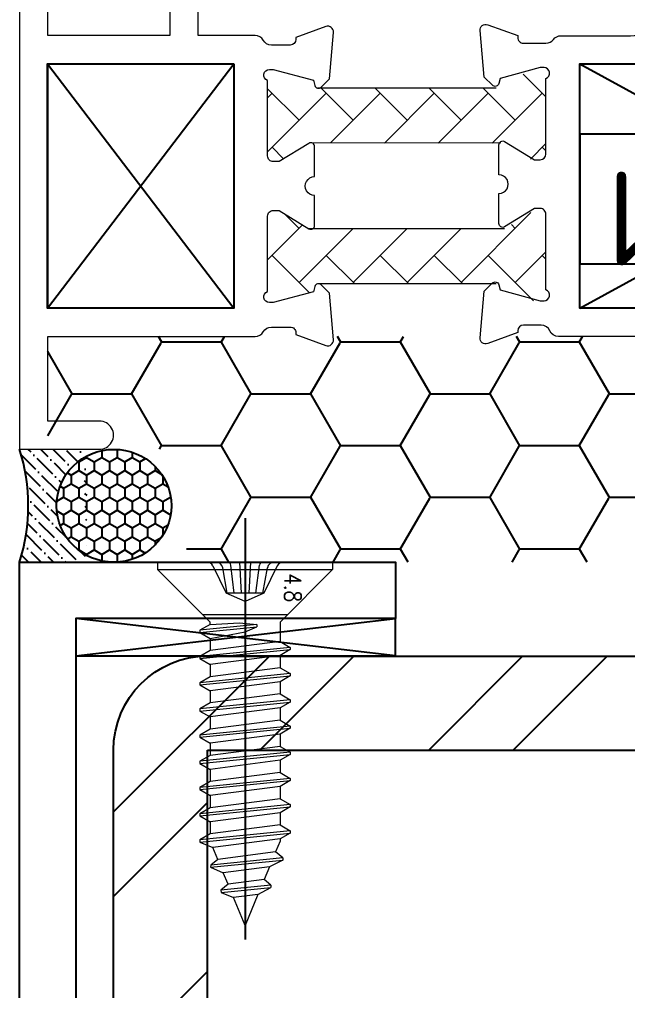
# Model space of a CAD drawing. Header units: inches. Extents: x 24920 to 61775, y 10942 to 38819.
# Drawn here: x 42714.5 to 42746.8, y 24086.1 to 24137.7 of the extents above; entities that cross this region are included whole.
import ezdxf
from ezdxf.enums import TextEntityAlignment as Align

# ---------------------------------------------------------------- set-up
doc = ezdxf.new("R2010")
doc.units = ezdxf.units.IN
doc.header["$MEASUREMENT"] = 0
doc.header["$PDMODE"] = 1
doc.layers.add('1 粗', color=2, linetype='Continuous', lineweight=30)
for name, color, linetype in [('11配件', 11, 'Continuous'), ('1_型材文字', 53, 'Continuous'), ('1_角码', 145, 'Continuous'), ('1_配件等', 145, 'Continuous'), ('1_铝型材', 3, 'Continuous'), ('1辅助材料', 1, 'Continuous'), ('AL', 3, 'Continuous'), ('bz', 1, 'Continuous'), ('DOTE', 252, 'Continuous'), ('Fill', 8, 'Continuous'), ('MS-J', 2, 'Continuous'), ('PUB_HATCH', 8, 'Continuous'), ('TC', 8, 'Continuous'), ('粉刷线', 8, 'Continuous')]:
    doc.layers.add(name, color=color, linetype=linetype)
doc.styles.add('FS', font='simplex.shx', dxfattribs={"width": 0.7, "height": 5, "bigfont": 'chinese.shx'})
doc.styles.add('节点标注', font='TSSDENG', dxfattribs={"width": 0.7, "bigfont": 'HZTXT'})

# ---------------------------------------------------------------- blocks, each defined once
blk = doc.blocks.new('沉头自攻螺钉 4.8')
at = {"lineweight": 9}
for p, q in [((-2.594412104685034, 1.711525660084589), (-1.143637946912349, 1.003935333110348)), ((-1.143630331695021, 0.9460749475620104), (-2.497523754413123, 1.184804248239743)), ((-1.143637946912349, 0.5762878375553555), (-2.639288552702055, 0.7599286900840525)), ((-1.143637946912349, 1.003920102686606), (-0.6982013146553073, 6.6219254222e-06)), ((-1.143630331695021, 1.003920102686606), (-1.143630331695021, -1.003922089255866)), ((-2.799992384792858, 0.2928115474751394), (-1.143622716484969, 0.2060057387298002)), ((-0.6981860842315655, 6.6219254222e-06), (-1.143630331695021, -1.003914474043995)), ((-2.799977154365478, -0.2927983036224759), (-1.143630331695021, -0.2060001100871887)), ((-1.143637946912349, -0.5762898241282528), (-2.639288552702055, -0.7599230614414408)), ((-2.594419719898723, -1.711504801018236), (-1.143630331695021, -1.003906858832124)), ((-1.143637946912349, -0.9460617037093471), (-2.497538984840502, -1.18479100438526))]:
    blk.add_line(p, q, dxfattribs=at)
for centre, radius, start, end in [((-2.433967189826944, 2.040495230405213), 0.3660175797555008, 179.9997999999798, 244.0001999999803), ((-2.433967189826944, 1.545247492353155), 0.3660175797555008, 179.9997999999798, 260.0006300000068), ((-2.616991210128617, 0.9415667416869836), 0.1830011746651223, 179.9997999999798, 262.9998400000064), ((-2.616991210128617, -0.9415687282562428), 0.1830087898777504, 96.99989999993328, 179.9998999999899), ((-2.433967189826944, -1.545234248498672), 0.3660099645428729, 99.99940000010929, 179.9998999999899), ((-2.433967189826944, -2.040497216976291), 0.3660099645428729, 115.9998000000197, 179.9998999999899)]:
    blk.add_arc(centre, radius, start, end, dxfattribs=at)
at = {"layer": '11配件', "lineweight": 9}
for p, q in [((-2.80000000000291, 4.650000000001455), (-2.799999999999272, -2.247883370799172)), ((-2.799999999999272, 4.650000000001455), (-2.80000000000291, 0.6109090904046753)), ((-2.80000000000291, 4.650000000001455), (-2.402116629200463, 4.650000000001455)), ((-2.402116629200463, 4.650000000003273), (0.3901103190619324, 1.857773051739059)), ((-2.402116629204101, 3.638e-12), (-2.402116629200463, 4.650000000003273)), ((0, 2.247883370800991), (0, -2.247883370799172)), ((1.42868680752872, 1.857773051739059), (1.741524324217607, 2.399623525161587)), ((1.741524324217607, 2.399623525161587), (1.857635139953345, 2.399623525161587)), ((1.741524324217607, 2.399623525161587), (2.220792761829216, -2.399623525157949)), ((1.857635139953345, 2.399623525161587), (2.17047265664587, 1.857773051739059)), ((2.336903577561315, -2.399623525157949), (1.857635139953345, 2.399623525161587)), ((2.822016596332105, 1.857773051739059), (3.134854113020991, 2.399623525161587)), ((3.134854113020991, 2.399623525161587), (3.250964928756729, 2.399623525161587)), ((3.134854113020991, 2.399623525161587), (3.614122550628962, -2.399623525159768)), ((3.250964928756729, 2.399623525161587), (3.563802445449255, 1.857773051739059)), ((3.7302333663647, -2.399623525159768), (3.250964928756729, 2.399623525161587)), ((4.215346385135488, 1.857773051739059), (4.528183901824377, 2.399623525161587)), ((4.528183901824377, 2.399623525161587), (4.644294717560113, 2.399623525161587)), ((4.528183901824377, 2.399623525161587), (5.007452339432347, -2.399623525159768)), ((4.644294717560113, 2.399623525161587), (4.957132234252639, 1.857773051739059)), ((5.123563155168085, -2.399623525159768), (4.644294717560113, 2.399623525161587)), ((5.608676173938874, 1.857773051739059), (5.921513690627763, 2.399623525161587)), ((5.921513690627763, 2.399623525161587), (6.037624506363499, 2.399623525161587)), ((5.921513690627763, 2.399623525161587), (6.400782128235733, -2.399623525159768)), ((6.037624506363499, 2.399623525161587), (6.350462023056023, 1.857773051739059)), ((6.516892943971469, -2.399623525159768), (6.037624506363499, 2.399623525161587)), ((7.002005962742258, 1.857773051739059), (7.314843479434785, 2.399623525161587)), ((7.314843479434785, 2.399623525161587), (7.430954295170523, 2.399623525161587)), ((7.314843479434785, 2.399623525161587), (7.794111917042755, -2.399623525159768)), ((7.430954295170523, 2.399623525161587), (7.743791811863048, 1.857773051739059)), ((7.910222732774855, -2.399623525159768), (7.430954295170523, 2.399623525161587)), ((8.395335751545645, 1.857773051739059), (8.70817326823817, 2.399623525161587)), ((8.70817326823817, 2.399623525161587), (8.82428408397391, 2.399623525161587)), ((8.70817326823817, 2.399623525161587), (9.18744170584614, -2.399623525159768)), ((8.82428408397391, 2.399623525161587), (9.13712160066643, 1.857773051739059)), ((9.30355252157824, -2.399623525159768), (8.82428408397391, 2.399623525161587)), ((9.788665540349028, 1.857773051739059), (10.10150305704155, 2.399623525161587)), ((10.10150305704155, 2.399623525161587), (10.21761387277729, 2.399623525161587)), ((10.10150305704155, 2.399623525161587), (10.58077149464952, -2.399623525159768)), ((10.21761387277729, 2.399623525161587), (10.53045138946618, 1.857773051739059)), ((10.69688231038162, -2.399623525159768), (10.21761387277729, 2.399623525161587)), ((11.18199532915241, 1.857773051739059), (11.49483284584494, 2.399623525161587)), ((11.49483284584494, 2.399623525161587), (11.97410128345291, -2.399623525159768)), ((11.49483284584494, 2.399623525161587), (11.61094366158067, 2.399623525161587)), ((11.61094366158067, 2.399623525161587), (11.9237811782732, 1.857773051739059)), ((12.09021209918501, -2.399623525159768), (11.61094366158067, 2.399623525161587)), ((0.3901103190582944, 1.857773051740878), (1.42868680752872, 1.857773051739059)), ((1.42868680752872, 1.857773051739059), (1.90795524513669, -1.857773051735421)), ((2.17047265664587, 1.857773051739059), (2.822016596332105, 1.857773051739059)), ((2.17047265664587, 1.857773051739059), (2.649741094250202, -1.857773051735421)), ((2.822016596332105, 1.857773051739059), (3.301285033940075, -1.857773051735421)), ((3.563802445449255, 1.857773051739059), (4.215346385135488, 1.857773051739059)), ((3.563802445449255, 1.857773051739059), (4.043070883053587, -1.857773051735421)), ((4.215346385135488, 1.857773051739059), (4.69461482274346, -1.857773051735421)), ((4.957132234252639, 1.857773051739059), (5.436400671856972, -1.857773051735421)), ((4.957132234252639, 1.857773051739059), (5.608676173938874, 1.857773051739059)), ((5.608676173938874, 1.857773051739059), (6.087944611546845, -1.857773051735421)), ((6.350462023056023, 1.857773051739059), (7.002005962742258, 1.857773051739059)), ((6.350462023056023, 1.857773051739059), (6.829730460660357, -1.857773051735421)), ((7.002005962742258, 1.857773051739059), (7.481274400350231, -1.857773051735421)), ((7.743791811863048, 1.857773051739059), (8.395335751545645, 1.857773051739059)), ((7.743791811863048, 1.857773051739059), (8.22306024946738, -1.857773051735421)), ((8.395335751545645, 1.857773051739059), (8.874604189153615, -1.857773051735421)), ((9.13712160066643, 1.857773051739059), (9.788665540349028, 1.857773051739059)), ((9.13712160066643, 1.857773051739059), (9.616390038270763, -1.857773051735421)), ((9.788665540349028, 1.857773051739059), (10.267933977957, -1.857773051735421)), ((10.53045138946618, 1.857773051739059), (11.18199532915241, 1.857773051739059)), ((10.53045138946618, 1.857773051739059), (11.00971982707415, -1.857773051735421)), ((11.18199532915241, 1.857773051739059), (11.66126376676038, -1.857773051735421)), ((11.9237811782732, 1.857773051739059), (12.04544454292045, 1.857773051739059)), ((11.9237811782732, 1.857773051739059), (12.38491206198523, -1.717161001353815)), ((12.04544454292045, 1.857773051739059), (12.61742953809516, 1.620849109263872)), ((12.93461767051485, 2.003835684314253), (12.61742953809516, 1.620849109263872)), ((12.61742953809516, 1.620849109263872), (13.01436811884559, -1.456431765684101)), ((12.93461767051485, 2.003835684314253), (13.05069734967765, 2.004147476407524)), ((12.93461767051485, 2.003835684314253), (13.31671020134308, -1.822321658037253)), ((13.43403004839274, -1.834428526590272), (13.05069734967765, 2.004147476407524)), ((13.05069734967765, 2.004147476407524), (13.40108568339928, 1.296248105642007)), ((13.40108568339928, 1.296248105642007), (14.08940619110581, 1.011136416091176)), ((13.40108568339928, 1.296248105642007), (13.71853095354163, -1.164757969434504)), ((14.39122421695356, 1.370201652523974), (14.08940619110581, 1.011136416091176)), ((14.39122421695356, 1.370201652523974), (14.50721434098887, 1.371410222178383)), ((14.39122421695356, 1.370201652523974), (14.65670892638081, -1.288280752431091)), ((14.87306233640993, 0.6865354124693113), (14.50721434098887, 1.371410222178383)), ((14.77154411039737, -1.275506967878754), (14.50721434098887, 1.371410222178383)), ((0.4363636359994417, -0.3033246089198656), (0.5263030580535997, 0.6160994396195747)), ((0.5263030580535997, 0.6160994396195747), (0.6424138737893373, 0.6160994396195747)), ((0.5263030580535997, 0.6160994396195747), (0.8274629730221931, -2.399623525157949)), ((0.9140746711891552, -0.0027436153868621), (0.6424138737893373, 0.6160994396195747)), ((0.9435737887579309, -2.399623525157949), (0.6424138737893373, 0.6160994396195747)), ((14.08940619110581, 1.011136416091176), (14.3370289041959, -0.9085677299735834)), ((14.87306233640993, 0.6865354124693113), (16.53050544023426, 1.819e-12)), ((14.87306233640993, 0.6865354124693113), (15.04119173889194, -0.6168939337221673)), ((-2.402116629204101, -4.650000000001455), (-2.402116629200463, 3.638e-12)), ((16.53050544023426, 1.819e-12), (15.04119173889194, -0.6168939337221673)), ((0.514625456333306, -1.857773051735421), (0.4363636359994417, -0.3033246089198656)), ((1.256411305446818, -1.857773051735421), (0.9140746711891552, -0.0027436153868621)), ((-2.80000000000291, -0.6109090903992183), (-2.80000000000291, -4.649999999999637)), ((14.3370289041959, -0.9085677299735834), (13.71853095354163, -1.164757969434504)), ((14.3370289041959, -0.9085677299735834), (14.65670892638081, -1.288280752431091)), ((14.77154411039737, -1.275506967878754), (15.04119173889194, -0.6168939337221673)), ((13.01436811884559, -1.456431765684101), (12.38491206198523, -1.717161001353815)), ((13.01436811884559, -1.456431765684101), (13.31671020134308, -1.822321658037253)), ((13.43403004839274, -1.834428526590272), (13.71853095354163, -1.164757969434504)), ((14.65670892638081, -1.288280752431091), (14.77154411039737, -1.275506967878754)), ((-2.402116629200463, -4.649999999999637), (0.3901103190655704, -1.857773051735421)), ((0.514625456333306, -1.857773051735421), (0.3901103190655704, -1.857773051735421)), ((0.514625456333306, -1.857773051735421), (0.8274629730221931, -2.399623525157949)), ((0.9435737887579309, -2.399623525157949), (1.256411305446818, -1.857773051735421)), ((1.256411305446818, -1.857773051735421), (1.90795524513669, -1.857773051735421)), ((1.90795524513669, -1.857773051735421), (2.220792761829216, -2.399623525157949)), ((2.336903577561315, -2.399623525157949), (2.649741094250202, -1.857773051735421)), ((2.649741094250202, -1.857773051735421), (3.301285033940075, -1.857773051735421)), ((3.301285033940075, -1.857773051735421), (3.614122550628962, -2.399623525159768)), ((3.7302333663647, -2.399623525159768), (4.043070883053587, -1.857773051735421)), ((4.043070883053587, -1.857773051735421), (4.69461482274346, -1.857773051735421)), ((4.69461482274346, -1.857773051735421), (5.007452339432347, -2.399623525159768)), ((5.123563155168085, -2.399623525159768), (5.436400671856972, -1.857773051735421)), ((5.436400671856972, -1.857773051735421), (6.087944611546845, -1.857773051735421)), ((6.087944611546845, -1.857773051735421), (6.400782128235733, -2.399623525159768)), ((6.516892943971469, -2.399623525159768), (6.829730460660357, -1.857773051735421)), ((6.829730460660357, -1.857773051735421), (7.481274400350231, -1.857773051735421)), ((7.481274400350231, -1.857773051735421), (7.794111917042755, -2.399623525159768)), ((7.910222732774855, -2.399623525159768), (8.22306024946738, -1.857773051735421)), ((8.22306024946738, -1.857773051735421), (8.874604189153615, -1.857773051735421)), ((8.874604189153615, -1.857773051735421), (9.18744170584614, -2.399623525159768)), ((9.30355252157824, -2.399623525159768), (9.616390038270763, -1.857773051735421)), ((9.616390038270763, -1.857773051735421), (10.267933977957, -1.857773051735421)), ((10.267933977957, -1.857773051735421), (10.58077149464952, -2.399623525159768)), ((10.69688231038162, -2.399623525159768), (11.00971982707415, -1.857773051735421)), ((11.00971982707415, -1.857773051735421), (11.66126376676038, -1.857773051735421)), ((11.66126376676038, -1.857773051735421), (11.97410128345291, -2.399623525159768)), ((12.03610114655385, -1.857773051735421), (12.04544454292045, -1.857773051735421)), ((12.09021209918501, -2.399623525159768), (12.38491206198523, -1.717161001353815)), ((13.31671020134308, -1.822321658037253), (13.43403004839274, -1.834428526590272)), ((0.8274629730221931, -2.399623525157949), (0.9435737887579309, -2.399623525157949)), ((2.220792761829216, -2.399623525157949), (2.336903577561315, -2.399623525157949)), ((3.614122550628962, -2.399623525159768), (3.7302333663647, -2.399623525159768)), ((5.007452339432347, -2.399623525159768), (5.123563155168085, -2.399623525159768)), ((6.400782128235733, -2.399623525159768), (6.516892943971469, -2.399623525159768)), ((7.794111917042755, -2.399623525159768), (7.910222732774855, -2.399623525159768)), ((9.18744170584614, -2.399623525159768), (9.30355252157824, -2.399623525159768)), ((10.58077149464952, -2.399623525159768), (10.69688231038162, -2.399623525159768)), ((11.97410128345291, -2.399623525159768), (12.09021209918501, -2.399623525159768)), ((-2.800000000010186, -4.649999999999637), (-2.402116629204101, -4.650000000001455))]:
    blk.add_line(p, q, dxfattribs=at)
at = {"layer": 'DOTE', "ltscale": 0.5}
blk.add_line((-5.130147815852978, 1.819e-12), (17.26922339251177, 3.638e-12), dxfattribs=at)
at = {"color": 7, "lineweight": 9, "style": 'FS', "width": 0.8}
blk.add_text('4.8', height=0.8936727265280001, dxfattribs=at).set_placement((-1.437101720784994, 2.541868278587571), align=Align.MIDDLE)
blk = doc.blocks.new('jqp1')
at = {"layer": '1_角码'}
for p, q in [((7.253559202501492, 0.4540033906087047), (-7.253559202501492, -0.4540033905941528)), ((-7.253559202508768, 0.4540033905941528), (7.253559202508768, -0.4540033905796009))]:
    blk.add_line(p, q, dxfattribs=at)
blk.add_lwpolyline([(-6.900005811912706, 0.6004499999980908), (6.900005811912706, 0.6004500000126427, -0.4142135623730951), (7.400005811912706, 0.1004500000126427), (7.400005811912706, -0.1004499999835389, -0.4142135623730951), (6.900005811912706, -0.6004499999835389), (-6.900005811912706, -0.6004499999980908, -0.4142135623703526), (-7.400005811912706, -0.1004499999980908), (-7.400005811912706, 0.1004499999980908, -0.4142135623730951)], format="xyb", close=True, dxfattribs=at)
blk = doc.blocks.new('jm3')
at = {"layer": '1_角码'}
for p, q in [((-6.497444188091321, -11.85128370419261), (6.497444188091321, 11.85128370419261)), ((6.497444188091321, -11.85128370419261), (-6.497444188091321, 11.84828370419563))]:
    blk.add_line(p, q, dxfattribs=at)
blk.add_lwpolyline([(6.497444188091321, 11.85128370419261), (-6.497444188091321, 11.85128370419261), (-6.497444188091321, -11.85128370419261), (6.497444188091321, -11.85128370419261)], close=True, dxfattribs=at)
blk = doc.blocks.new('jm4')
at = {"layer": '1_角码'}
for p, q in [((6.502444188095978, -4.950083828589413), (-6.502444188088702, 4.950083828589413)), ((-6.502444188088702, -4.950083828589413), (6.502444188095978, 4.950083828589413))]:
    blk.add_line(p, q, dxfattribs=at)
blk.add_lwpolyline([(6.502444188095978, 4.950083828589413), (-6.502444188088702, 4.950083828589413), (-6.502444188088702, -4.950083828589413), (6.502444188095978, -4.950083828589413)], close=True, dxfattribs=at)
blk = doc.blocks.new('PK5501')
at = {"layer": 'PUB_HATCH', "lineweight": 9}
h = blk.add_hatch(dxfattribs=at)
h.set_pattern_fill('AR-HBONE', color=256, scale=0.02, angle=-180, style=0)
h.set_pattern_definition([(45.00000000000002, (-84.1412826273661, -97.11827739188448), (3e-16, 2.873681958742128), [6.095999999999999, -2.031999999999999]), (135, (-82.70444262736395, -95.68143739187508), (3e-16, 2.873681958742128), [6.095999999999999, -2.031999999999999])])
h.paths.add_polyline_path([(-18.20324489216728, -29.75908936490305, 0.421463217281544), (-18.34332954775163, -29.5093872408761), (-18.6239249472419, -29.43420193018392), (-19.19509335677139, -27.30257240612991), (-19.19509335677139, -27.10257240613282, -0.8430389970971488), (-18.61225064429891, -27.00257240614155), (-14.59509335677285, -27.00257240614155, -0.4142135623726512), (-14.29509335677721, -27.30257240612991), (-14.29509335676994, -27.60809195152251), (-15.26580351623124, -29.1983704797749, 0.2810873231023847), (-15.26580351623124, -29.40677433249948), (-15.26580351623102, -39.3984250061476, 0.2810873231013219), (-15.26580351623102, -39.60682885887218), (-14.29509335677699, -41.19710738712456), (-14.29509335677699, -41.50262693251716, -0.4142135623730955), (-14.59509335677262, -41.8026269325055), (-18.61225064429868, -41.8026269325055, -0.8430389971009269), (-19.19509335677117, -41.70262693251425), (-19.19509335677117, -41.50262693251716), (-18.62392494724167, -39.37099740846316), (-18.20189346285747, -39.25791441304318), (-18.20190819151298, -39.15439074153254, 0.1317248678853802), (-18.2019229285504, -39.05080815541442)])
h.paths.add_polyline_path([(-10.72561813457287, -29.40044889648561, 0.2712255009096959), (-10.72932182960357, -29.1983704797749), (-11.7000319890576, -27.60809195152251), (-11.7000319890576, -27.30257240612991, -0.4142135623730951), (-11.40003198906197, -27.00257240614155), (-7.382874701535911, -27.00257240614155, -0.8430389971015753), (-6.80003198905615, -27.10257240613282), (-6.80003198905615, -27.30257240612991), (-7.371200398592918, -29.43420193018392), (-7.793217154314334, -29.54728097908083), (-7.793217154314334, -29.65080859711452, 0.131652497584833), (-7.793217154314334, -29.75433621514822), (-7.793217154314107, -39.05086312349886, 0.4142135623741864), (-7.651795798082957, -39.29581209777098), (-7.371200398585415, -39.37099740846316), (-6.800031989055923, -41.50262693251716), (-6.800031989055923, -41.70262693251425, -0.8430389971009269), (-7.382874701535683, -41.8026269325055), (-11.40003198906174, -41.8026269325055, -0.4142135623730951), (-11.70003198905738, -41.50262693251716), (-11.70003198905738, -41.19710738712456), (-10.69988955104031, -39.55861104620271)])
at = {"layer": '1_型材文字'}
blk.add_lwpolyline([(-10.23439390599378, -1.502455812413245), (-10.23470877610089, -25.2009136792185), (-17.13820752959873, -25.2009136792185), (-17.13789265949162, -1.502455812413245)], close=True, dxfattribs=at)
at = {"layer": '1_配件等', "lineweight": 9}
for p, q in [((-15.26580351623124, -29.1983704797749), (-15.26580351623102, -39.60682885887218)), ((-10.72561813457287, -29.40044889648561), (-10.70003263056401, -39.50212037432357)), ((-18.20326098164514, -29.64600085982238), (-18.20190819151298, -39.15439074153254)), ((-7.793217154314334, -29.65080859711452), (-7.793217154314107, -39.15439074153254))]:
    blk.add_line(p, q, dxfattribs=at)
at = {"layer": '1_铝型材', "lineweight": 9}
for points in [[(-15.16571015946101, -29.1983704797749, 0.5855240683197902), (-14.99500000000262, -29.50257240614155), (-13.39746931614354, -29.50257240614155, -1.000000000000013), (-12.39746931614354, -29.50257240614155), (-10.79993863229174, -29.50257240614155, 0.5855240683197699), (-10.62922847283334, -29.1983704797749), (-11.59993863228737, -27.60809195152251), (-11.59993863228737, -27.30257240612991, -0.4142135623730951), (-11.29993863229174, -27.00257240614155), (-7.28278134476568, -27.00257240614155, -0.8430389971009271), (-6.69993863228592, -27.10257240613282), (-6.69993863228592, -27.30257240612991), (-7.271107041815412, -29.43420193018392), (-7.551702441312955, -29.5093872408761, 0.5773502691896839), (-7.641359988527256, -29.84399376236252), (-7.200348853555624, -30.28500489733415), (-4.726589288606191, -30.50143081555143, 0.5486187866266891), (-4.418534779542824, -30.09996636313736), (-4.999938632288831, -28.50257240614155), (-5.099938632287376, -28.50257240614155, -0.4142135623730675), (-5.399938632290286, -28.20257240612409), (-5.399938632290286, -27.00164573156508, -0.2343947892117222), (-5.202469316143833, -26.60355631280982, 0.2343947892117326), (-5.005000000004657, -26.20546689405455), (-5.005000000004657, -22.5, -0.4142135623730951), (-4.005000000004657, -21.5), (-1.400000000008731, -21.5), (-1.400000000008731, -27.29662703099894, 0.5793512971197031), (-0.9484444119007092, -27.55553030196461), (0, -27.00033433979843), (0, -18.89279841000098), (-1.500588269758736, -18.02325502093299, 0.5762198025451495), (-1.80000000000291, -18.1967984100047), (-1.80000000000291, -20), (-5, -20), (-5, -1.5), (-1.80000000000291, -1.5), (-1.80000000000291, -3.804000000003725, 0.5762198025465094), (-1.500588269758736, -3.977543389075435), (0, -3.10800000000745), (0, 0), (-26.99500000000262, -0.0029999999969732), (-26.9951326008013, -4.2529855237226, 1.000015600268862), (-25.49513416127593, -4.253008923900778), (-25.49513416127593, -1.502999999996973), (-20.99500000000262, -1.502999999996973), (-20.99500000000262, -13.15039999999862), (-20.69200000000273, -13.45299999999406), (-20.99500000000262, -13.7557000000088), (-20.99500000000262, -26.33654700234183, 0.2982166266985609), (-20.69499999999971, -26.79480457183672, -0.2982166266985585), (-20.39500000000407, -27.25306214133161), (-20.39500000000407, -28.20257240612409, -0.4142135623730538), (-20.69499999999971, -28.50257240614155), (-20.79500000000553, -28.50257240614155), (-21.37640385275154, -30.09996636313736, 0.5486187866266893), (-21.06834934368817, -30.50143081555143), (-18.59458977873146, -30.28500489733415), (-18.1535786437671, -29.84399376236252, 0.5773502691896841), (-18.2432361909814, -29.5093872408761), (-18.52383159047167, -29.43420193018392), (-19.09500000000116, -27.30257240612991), (-19.09500000000116, -27.10257240613282, -0.8430389971009264), (-18.51215728752868, -27.00257240614155), (-14.49500000000262, -27.00257240614155, -0.4142135623730953), (-14.19500000000698, -27.30257240612991), (-14.19500000000698, -27.60809195152251)], [(-7.300442210325628, -38.52019444131292), (-4.826682645376195, -38.30376852309564, -0.5486187866266893), (-4.518628136312826, -38.70523297550972), (-5.100031989058833, -40.3026269325055), (-5.200031989057379, -40.3026269325055, 0.4142135623730673), (-5.500031989060289, -40.60262693252298), (-5.500031989060289, -41.60257240613282, 0.271035413624112), (-5.245031989062908, -42.03843362256885, -0.271035413624148), (-4.990031989058252, -42.47429483901941), (-4.990031989058252, -45.50080614317265), (-1.790204980592307, -45.50080614317265, 0.4142135623732337), (-1.490204980596672, -45.20080614316976), (-1.490204980596672, -41.5985672751849, -0.5795574611325129), (-1.038489583559339, -41.33975761866895), (-0.0902049805879415, -41.8956463632494), (-0.0902049805879415, -46.00080614317265, -0.4142135623730617), (-1.090204980587941, -47.00080614317267), (-4.990077501395488, -47.00080614317267), (-4.990204980589397, -53.50279458970181), (-1.190204980593762, -53.50279458970181), (-1.190204980593762, -51.80189458969107, -0.4142135623730951), (-0.6902049805937623, -51.30189458969107), (1.009795019403327, -51.30189458969107), (1.009795019403327, -52.30189458969107), (-0.1902049805937622, -52.30189458969107), (-0.1902049805937622, -53.50279458970181), (14.30980664322874, -53.50279458970181, 0.4142135623731229), (14.60980664322437, -53.20279458968435), (14.60980664322437, -52.60189458969398, 0.4142135623730881), (14.30980664322874, -52.30189458969107), (13.90980664322728, -52.30189458969107, -0.4142135623730949), (13.60980664322437, -52.00189458968816), (13.60980664322437, -51.60189458969398, -0.4142135623731229), (13.90980664322728, -51.30189458969107), (14.60980664322437, -51.30189458969107), (15.07982014626054, -50.90279458969598), (16.37180664322682, -50.90279458969598), (16.83380664322635, -51.60279458969307, -0.5747035855752471), (16.65980664322728, -51.90279458969598), (15.60980664322437, -51.90279458969598), (15.60980664322437, -53.50279458970181), (20.60980664322437, -53.50279458970181), (20.60980664322437, -51.90279458969598), (19.55980664322874, -51.90279458969598, -0.5773502692381147), (19.38660156246647, -51.60279458969307), (19.84880664322577, -50.90279458969598), (21.50980664322583, -50.90279458969598, -0.4142135623730951), (22.00980664322583, -51.40279458969598), (22.00980664322583, -54.50279458968726, -0.4142135623730951), (21.50980664322583, -55.00279458970179), (-5.090204980587941, -55.00279458970179), (-26.99509335677408, -55.00279458970179), (-26.99509335677408, -50.75279458970181, -0.9999999999999998), (-25.49509335677408, -50.75279458970181), (-25.49509335677408, -53.50278918555705), (-20.99509335677408, -53.50278918555705), (-20.99509335677408, -42.46865233630524, -0.2679491924311503), (-20.74509335677408, -42.03563963441411, 0.2679491924311333), (-20.49509335677408, -41.60262693252298), (-20.49509335677408, -40.60262693252298, 0.4142135623730673), (-20.79509335677699, -40.3026269325055), (-20.89509335677553, -40.3026269325055), (-21.47649720951426, -38.70523297550972, -0.5486187866266893), (-21.16844270045817, -38.30376852309564), (-18.69468313550146, -38.52019444131292), (-18.25367200053711, -38.96120557628456, -0.5773502691896841), (-18.34332954775141, -39.29581209777098), (-18.62392494724167, -39.37099740846316), (-19.19509335677117, -41.50262693251716), (-19.19509335677117, -41.70262693251425, 0.8430389971009264), (-18.61225064429868, -41.8026269325055), (-14.59509335677262, -41.8026269325055, 0.4142135623730953), (-14.29509335677699, -41.50262693251716), (-14.29509335677699, -41.19710738712456), (-15.26580351623102, -39.60682885887218, -0.5855240683197902), (-15.09509335677262, -39.30262693250553), (-13.49756267291354, -39.30262693250553, 1.000000000000013), (-12.49756267291354, -39.30262693250553), (-10.90003198906174, -39.30262693250553, -0.5855240683197699), (-10.72932182960335, -39.60682885887218), (-11.70003198905738, -41.19710738712456), (-11.70003198905738, -41.50262693251716, 0.4142135623730951), (-11.40003198906174, -41.8026269325055), (-7.382874701535683, -41.8026269325055, 0.8430389971009269), (-6.800031989055923, -41.70262693251425), (-6.800031989055923, -41.50262693251716), (-7.371200398592691, -39.37099740846316), (-7.651795798082957, -39.29581209777098, -0.5773502691896841), (-7.741453345297259, -38.96120557628456)]]:
    blk.add_lwpolyline(points, format="xyb", close=True, dxfattribs=at)
for points in [[(-19.49511162382259, -1.502999999996973), (-19.49511162382259, -25.20256740838522), (-6.500223247639951, -25.19956740838825), (-6.500223247639951, -1.5)], [(-19.49509335677408, -53.50279458970181), (-19.49509335677408, -43.60262693252297), (-6.490204980589397, -43.60262693252297), (-6.490204980589397, -53.49979458969028)]]:
    blk.add_lwpolyline(points, close=True, dxfattribs=at)
at = {"layer": '1_角码'}
for name, p in [('jm3', (-12.99766743573127, -13.3527837041911)), ('jm4', (-12.99264916868537, -48.55421076111089)), ('jqp1', (7.209800831311668, -52.90234458970371))]:
    blk.add_blockref(name, p, dxfattribs=at)
at = {"layer": '1_型材文字', "style": '节点标注', "width": 1.06915399392411}
blk.add_attdef('型材代号', text='', height=5, rotation=270, dxfattribs=at).set_placement((-16.25266872748034, -3.055915961478604), (-16.25266872748034, -23.93388371684705), align=Align.FIT)
blk = doc.blocks.new('16胶缝')
at = {"layer": 'Fill', "ltscale": 0.1}
h = blk.add_hatch(dxfattribs=at)
h.set_pattern_fill('HONEY', color=256, scale=10, style=0)
h.set_pattern_definition([(4.799999999999999e-15, (-19679.57538687299, -11324.37131966545), (1.875, 1.082531749999999), [1.25, -2.5]), (120, (-19679.57538687299, -11324.37131966545), (-1.874999995903224, 1.082531757095822), [1.249999999999998, -2.499999999999997]), (60.00000000000003, (-19679.57538687299, -11324.37131966545), (4.0967754e-09, 2.165063507095822), [-2.499999999999998, 1.249999999999999])])
edge = h.paths.add_edge_path()
edge.add_ellipse((8.015384510843433, 13.40127735032729), major_axis=(-1.8528e-12, -8.148750109612592), ratio=0.9817456533069092, start_angle=0, end_angle=360)
h = blk.add_hatch(dxfattribs=at)
h.set_pattern_fill('ANSI36', color=256, scale=10, style=0)
h.set_pattern_definition([(45.00000000000002, (-19679.57538687299, -11324.37131966545), (0.6629126073623884, 2.430679560328756), [3.125, -0.625, 0, -0.625])])
edge = h.paths.add_edge_path()
edge.add_ellipse((8.015384510843433, 13.40127735032729), major_axis=(-1.8528e-12, -8.148750109612592), ratio=0.9817456533069092, start_angle=298.49388158583247, end_angle=421.3091683385891, ccw=False)
edge.add_arc((1.45519e-11, 10.20000000000436), 1.200000000000727, 270.0000000001737, 325.1215167561239, ccw=False)
edge.add_line((1.45519e-11, 8.999999999992724), (1.45519e-11, -3.637978807091713e-12))
edge.add_arc((8.00000000001455, -24.92179927313555), 26.17434008739121, 72.20315629908453, 107.7968437009483, ccw=False)
edge.add_line((16.00000000001455, 0), (16.00000000001455, 8.999999999992724))
edge.add_arc((16.00000000001455, 10.20000000000436), 1.200000000000727, 216.322771583194, 269.9999999998263, ccw=False)
at = {"layer": '1辅助材料', "color": 1, "ltscale": 0.1}
blk.add_arc((8.00000000001455, -24.92179927313555), 26.17434008739207, 72.203156298682, 107.796843701318, dxfattribs=at)
blk.add_ellipse((8.015384510843433, 13.40127735032729), major_axis=(-1.8528e-12, -8.148750109612592), ratio=0.9817456533069092, dxfattribs=at)
blk.add_point((8.00000000001455, 7.276000000000001e-12), dxfattribs=at)
blk = doc.blocks.new('胶缝断面')
at = {"color": 7, "ltscale": 0.1, "extrusion": (0, 0, -1), "zscale": -1, "rotation": 180}
blk.add_blockref('16胶缝', (8, 5.457000000000001e-12), dxfattribs=at)
blk = doc.blocks.new('20180704170106')
at = {"layer": '粉刷线', "linetype": 'Continuous', "ltscale": 2}
h = blk.add_hatch(dxfattribs=at)
h.set_pattern_fill('HONEY', color=256, angle=89.99999999999999, style=0)
h.set_pattern_definition([(90, (-206484.2944296889, 206566.2920708703), (-2.749629999999998, 4.762500000000001), [3.174999999999999, -6.349999999999999]), (210, (-206484.2944296889, 206566.2920708703), (-2.749630985523392, -4.762499431007804), [3.174999999999996, -6.349999999999992]), (149.9999999999999, (-206484.2944296889, 206566.2920708703), (-5.499260985523387, 5.689921964e-07), [-6.349999999999998, 3.174999999999998])])
h.paths.add_polyline_path([(62.21668382827193, 28.23551735002548), (62.21668382827193, 2.118748436449095), (56.21677718497813, 2.118748436449095), (56.21677718497813, -5.264832908520474), (50.21677718497811, -5.264832908520474), (50.21677718497811, 45.89139703847467), (61.21677718497813, 45.89139703847467), (61.21677718497813, 28.23551735002548)])
at = {"layer": '1 粗', "extrusion": (0, 0, -1)}
ref = blk.add_blockref('PK5501', (-29.22168382816017, 48.23795627709478), dxfattribs=dict(at, zscale=-1))
ref.add_attrib('型材代号', 'PK5501', dxfattribs={"layer": '1_型材文字', "height": 5, "rotation": 270, "style": '节点标注', "width": 0.9780669579064251}).set_placement((41.43589101760433, 45.18204031558707), (41.43589101760432, 24.30407256027684), align=Align.FIT)
at = {"layer": '1辅助材料', "extrusion": (0, 0, -1), "xscale": 0.375, "yscale": 0.375, "zscale": -0.375, "rotation": 180}
blk.add_blockref('胶缝断面', (-59.21677718497813, -6.764838312519713), dxfattribs=at)
blk = doc.blocks.new('age')
at = {"layer": 'TC'}
h = blk.add_hatch(dxfattribs=at)
h.set_pattern_fill('ANSI32', color=256, angle=7.908220724410718e-07, style=0)
h.set_pattern_definition([(45.00000079082206, (8530574.728013154, 3233836.890891266), (-6.735192183764011, 6.735191997839719), []), (45.00000079082206, (8530579.218143154, 3233836.890891328), (-6.735192183764011, 6.735191997839719), [])])
edge = h.paths.add_edge_path()
edge.add_line((42958.48845729224, 24152.50023992563), (43038.48845729224, 24152.50024213216))
edge.add_arc((43038.48845743012, 24147.50024213181), 5.000000000349248, 1.5799398056515201e-06, 90.00000157998147, ccw=False)
edge.add_line((43043.48845743047, 24147.50024226968), (43043.48845963653, 24067.50024226968))
edge.add_arc((43038.48845963665, 24067.50024213204), 4.999999999883586, -89.99999842268647, 1.5772716892570315e-06, ccw=False)
edge.add_line((43038.48845977429, 24062.50024213216), (42958.48845977429, 24062.50023992563))
edge.add_arc((42958.48845963641, 24067.50023992551), 4.999999999883586, 180.0000015799815, 270.0000015799815, ccw=False)
edge.add_line((42953.48845963653, 24067.50023978763), (42953.48845743047, 24147.50023978763))
edge.add_arc((42958.48845743035, 24147.50023992574), 4.999999999883586, 90.00000158264947, 180.0000015826495, ccw=False)
h.paths.add_polyline_path([(42958.48845743047, 24147.50023992563), (43038.48845743047, 24147.50024213216), (43038.48845963653, 24067.50024213216), (42958.48845963653, 24067.50023992563)], flags=16)
at = {"layer": 'AL'}
blk.add_lwpolyline([(42948.48845832651, 24115.0002396501), (42948.48845715448, 24157.50014629339), (42968.48845715448, 24157.50014684444), (42968.48845723728, 24154.50014684444), (42951.48845723728, 24154.50014637526), (42951.48845832651, 24115.00023973197)], dxfattribs=at)
at = {"layer": 'MS-J'}
blk.add_lwpolyline([(42958.48845729224, 24152.50023992563), (43038.48845729224, 24152.50024213216, -0.4142135623730951), (43043.48845743047, 24147.50024226968), (43043.48845963653, 24067.50024226968, -0.4142135623730951), (43038.48845977429, 24062.50024213216), (42958.48845977429, 24062.50023992563, -0.4142135623730951), (42953.48845963653, 24067.50023978763), (42953.48845743047, 24147.50023978763, -0.4142135623730951)], format="xyb", close=True, dxfattribs=at)
blk.add_lwpolyline([(42958.48845743047, 24147.50023992563), (43038.48845743047, 24147.50024213216), (43038.48845963653, 24067.50024213216), (42958.48845963653, 24067.50023992563)], close=True, dxfattribs=at)
at = {"layer": 'TC'}
for p, q in [((42968.48845729233, 24152.5050468445), (42951.48845723728, 24154.50014637526)), ((42951.48845729233, 24152.50504637532), (42968.48845723728, 24154.50014684444))]:
    blk.add_line(p, q, dxfattribs=at)
blk.add_lwpolyline([(42951.48845723728, 24154.50014637526), (42951.48845729233, 24152.50504637532), (42968.48845729233, 24152.5050468445), (42968.48845723728, 24154.50014684444)], close=True, dxfattribs=at)
at = {"layer": '11配件', "lineweight": 13, "rotation": 270.0000015813102}
blk.add_blockref('沉头自攻螺钉 4.8', (42960.48845723177, 24154.69977907645), dxfattribs=at)
at = {"layer": 'bz', "rotation": 270.0000015813102}
blk.add_blockref('20180704170106', (42955.25329375151, 24219.71692366461), dxfattribs=at)

msp = doc.modelspace()

# ---------------------------------------------------------------- block references
msp.add_blockref('age', (-234.0010230018743, -48.6153616144984))

doc.saveas('drawing.dxf')
